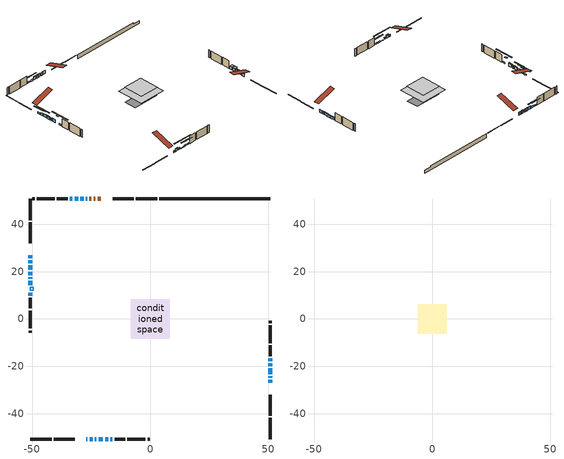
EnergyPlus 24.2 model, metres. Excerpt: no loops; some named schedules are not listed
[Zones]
conditioned space
 floor outside (Floor1 construction): -0.79,-0.79 -0.79,0.79 0.79,0.79 0.79,-0.79 z1.07
 floor adiabatic (AdiabaticFloorConstruction): -8.3,-8.3 -8.3,8.3 8.3,8.3 8.3,-8.3 z3.51
 floor foundation (Slab1 construction): -8.15,-3.58 -8.15,3.58 8.15,3.58 8.15,-3.58 z-1.38
 wall outside (RimJoist1 construction): 2.88,50.75 -6.11,50.75 / -50.75,-50.75 -41.76,-50.75 / -50.75,50.75 -50.75,41.76 / 50.75,-50.75 50.75,-41.76 z1.07:1.37
 wall outside (RimJoist2 construction): -7.04,50.75 -15.84,50.75 / -40.83,-50.75 -32.03,-50.75 / -50.75,40.83 -50.75,32.03 / 50.75,-40.83 50.75,-32.03 z1.07:1.37
 wall outside (AdiabaticWallConstruction 1): -20.85,50.75 -22.25,50.75 / -23.17,50.75 -23.98,50.75 / -24.91,50.75 -25.72,50.75 z1.07:3.1
 wall outside (AdiabaticWallConstruction): -27.02,-50.75 -26.6,-50.75 z1.07:2.29; -50.75,27.02 -50.75,25.8 / -23.38,-50.75 -22.77,-50.75 / -32.94,50.75 -34.01,50.75 / -19.08,-50.75 -17.86,-50.75 / -16.93,-50.75 -16.02,-50.75 z1.07:1.99; -50.75,24.87 -50.75,23.65 / 50.75,-27.02 50.75,-25.8 / 50.75,-19.96 50.75,-18.74 / 50.75,-17.81 50.75,-16.59 z1.07:2.59; -50.75,22.72 -50.75,20.89 / 50.75,-23.33 50.75,-20.89 / -50.75,16.1 -50.75,14.27 z1.07:2.9; 50.75,-24.87 50.75,-24.26 / -50.75,17.63 -50.75,17.02 z1.07:2.6; -26.65,50.75 -27.26,50.75 / -28.19,50.75 -29.56,50.75 / -25.68,-50.75 -24.3,-50.75 z1.07:2.75; -50.75,19.96 -50.75,18.56 z1.07:2.73; -21.84,-50.75 -20.01,-50.75 z1.07:1.38; -50.75,11.15 -50.75,9.93 / -30.49,50.75 -32.01,50.75 z1.07:2.14
 wall outside (Wall1 construction): -34.94,50.75 -39.46,50.75 / -15.09,-50.75 -10.57,-50.75 / -50.75,9 -50.75,4.48 / 50.75,-15.67 50.75,-11.15 z1.07:5.95
 wall outside (Wall2 construction): -40.39,50.75 -47.95,50.75 / -9.64,-50.75 -2.08,-50.75 / -50.75,3.55 -50.75,-4.01 / 50.75,-10.22 50.75,-2.65 z1.07:5.95
 wall outside (Wall3 construction): -48.88,50.75 -49.82,50.75 / -1.15,-50.75 -0.2,-50.75 / -50.75,-4.94 -50.75,-5.88 / 50.75,-1.72 50.75,-0.78 z1.07:5.95
 wall foundation (FoundationWall1 construction): 3.81,50.75,-1.38 3.81,50.75,1.07 46.06,50.75,1.07 46.06,50.75,0.32 50.75,50.75,0.32 50.75,50.75,-1.38
 window (WindowConstruction 19): -27.02,-50.75 -26.61,-50.75 z1.07:2.29
 window (WindowConstruction 6): -50.75,27.02 -50.75,25.8 z1.07:1.98
 window (WindowConstruction 7): -50.75,24.87 -50.75,23.65 z1.07:2.59
 window (WindowConstruction 8): -50.75,22.72 -50.75,20.89 z1.07:2.9
 window (WindowConstruction 9): 50.75,-27.02 50.75,-25.8 z1.07:2.59
 window (WindowConstruction 10): 50.75,-24.87 50.75,-24.26 z1.07:2.59
 window (WindowConstruction 11): 50.75,-23.33 50.75,-20.89 z1.07:2.9
 window (WindowConstruction 12): -26.65,50.75 -27.26,50.75 z1.07:2.75
 window (WindowConstruction 13): -28.19,50.75 -29.56,50.75 z1.07:2.75
 window (WindowConstruction 14): -25.68,-50.75 -24.31,-50.75 z1.07:2.75
 window (WindowConstruction 15): -23.38,-50.75 -22.77,-50.75 z1.07:1.98
 window (WindowConstruction 16): -50.75,19.96 -50.75,18.56 z1.07:2.73
 window (WindowConstruction 17): -50.75,17.63 -50.75,17.02 z1.07:2.59
 window (WindowConstruction 18): -50.75,16.09 -50.75,14.27 z1.07:2.9
 window (WindowConstruction 20): -21.84,-50.75 -20.01,-50.75 z1.07:1.37
 window (WindowConstruction 21): -50.75,11.15 -50.75,9.93 z1.07:2.14
 window (WindowConstruction): 50.75,-19.96 50.75,-18.74 z1.07:2.59
 window (WindowConstruction 1): 50.75,-17.81 50.75,-16.59 z1.07:2.59
 window (WindowConstruction 2): -30.49,50.75 -32.01,50.75 z1.07:2.14
 window (WindowConstruction 3): -32.94,50.75 -34.01,50.75 z1.07:1.98
 window (WindowConstruction 4): -19.08,-50.75 -17.86,-50.75 z1.07:1.98
 window (WindowConstruction 5): -16.93,-50.75 -16.02,-50.75 z1.07:1.98
 door (Door): -20.85,50.75 -22.25,50.75 z1.07:3.1
 door (Door 1): -23.17,50.75 -23.98,50.75 z1.07:3.1
 door (Door 2): -24.91,50.75 -25.72,50.75 z1.07:3.1
 ceiling adiabatic (AdiabaticFloorConstruction): 8.3,-8.3 8.3,8.3 -8.3,8.3 -8.3,-8.3 z3.51
 roof outside (AdiabaticRoofConstruction): -50.75,12.08,5.95 -49.56,12.08,6.34 -49.56,13.34,6.34 -50.75,13.34,5.95
 skylight (SkylightConstruction): -50.75,12.08,5.95 -49.56,12.08,6.34 -49.56,13.34,6.34 -50.75,13.34,5.95
attic - vented
 floor to conditioned space (Floor2 construction Reversed): -6.14,-6.14 -6.14,6.14 6.14,6.14 6.14,-6.14 z5.95
 roof outside (Roof1 construction): -19.92,50.75,5.95 -19.92,38.78,9.94 -16.77,38.78,9.94 -16.77,50.75,5.95; -27.94,-50.75,5.95 -27.94,-38.78,9.94 -31.1,-38.78,9.94 -31.1,-50.75,5.95; -50.75,27.94,5.95 -38.78,27.94,9.94 -38.78,31.1,9.94 -50.75,31.1,5.95; 50.75,-27.94,5.95 38.78,-27.94,9.94 38.78,-31.1,9.94 50.75,-31.1,5.95
shading: -50.75,23.15 -50.75,29.66 -51.16,29.66 -51.16,23.15 z4.63; -50.75,21 -50.75,27.52 -51.16,27.52 -51.16,21 z5.24; -50.75,18.24 -50.75,25.37 -51.16,25.37 -51.16,18.24 z5.55; 50.75,-25.6 50.75,-27.22 51.16,-27.22 51.16,-25.6 z2.8; 50.75,-24.06 50.75,-25.07 51.16,-25.07 51.16,-24.06 z2.8; 50.75,-20.69 50.75,-23.53 51.16,-23.53 51.16,-20.69 z3.1; -27.46,50.75 -26.45,50.75 -26.45,51.16 -27.46,51.16 z2.95; -29.76,50.75 -27.99,50.75 -27.99,51.16 -29.76,51.16 z2.95; -24.1,-50.75 -25.88,-50.75 -25.88,-51.16 -24.1,-51.16 z2.95; -22.57,-50.75 -23.58,-50.75 -23.58,-51.16 -22.57,-51.16 z2.19; -50.75,18.36 -50.75,20.16 -51.16,20.16 -51.16,18.36 z2.93; -50.75,16.82 -50.75,17.83 -51.16,17.83 -51.16,16.82 z2.8; -50.75,14.06 -50.75,16.3 -51.16,16.3 -51.16,14.06 z3.1; -14.73,-50.75 -27.12,-50.75 -27.12,-51.16 -14.73,-51.16 z6.65; -50.75,4.65 -50.75,16.43 -51.16,16.43 -51.16,4.65 z7.42; 50.75,-18.59 50.75,-20.11 52.58,-20.11 52.58,-18.59 z2.74; 50.75,-16.44 50.75,-17.96 52.58,-17.96 52.58,-16.44 z2.74; -34.66,50.75 -27.84,50.75 -27.84,51.16 -34.66,51.16 z4.79; -36.66,50.75 -30.29,50.75 -30.29,51.16 -36.66,51.16 z4.63; -15.21,-50.75 -21.73,-50.75 -21.73,-51.16 -15.21,-51.16 z4.63; -13.37,-50.75 -19.58,-50.75 -19.58,-51.16 -13.37,-51.16 z4.63
[Building]
Building 1: Terrain=Suburbs
[Site:Location]
Toronto City Centre_ON: Latitude {deg}=43.63; Longitude {deg}=-79.39; Time Zone {hr}=-5; Elevation {m}=77; Keep Site Location Information=Yes
[Site:GroundTemperature:Shallow]
5.01852, 3.26908, 3.12898, 3.95918, 7.29196, 10.6092, 13.4851, 15.3069, 15.4617, 13.9799, 11.1774, 7.9619
[Site:WaterMainsTemperature]
Calculation Method=Schedule; Temperature Schedule=mains temperature schedule
[Material] Roughness=Rough; Thermal Absorptance=0.9
Name | Thickness {m} | Conductivity {W/m-K} | Density {kg/m3} | Specific Heat {J/kg-K} | Solar Absorptance | Visible Absorptance
asphalt or fiberglass shingles | 0.00635 | 0.162714 | 1121.4 | 1465.45 | 0.4 | 0.4
asphalt or fiberglass shingles 1 | 0.00635 | 0.162714 | 1121.4 | 1465.45 | 0.7 | 0.7
ceiling loosefill ins | 0.169333 | 0.0480833 | 16.02 | 1046.75 | 0.7 | 0.7
ceiling stud and cavity | 0.1397 | 0.138459 | 65.682 | 1177.47 | 0.7 | 0.7
concrete 4.0 in. | 0.1016 | 1.803125 | 2242.8 | 837.4 | 0.7 | 0.7
concrete 8.0 in. | 0.2032 | 1.803125 | 2242.8 | 837.4 | 0.7 | 0.7
door material | 0.04445 | 0.053851 | 512.64 | 1214.23 | 0.7 | 0.7
exterior vertical ins | 0.0386604 | 0.029427 | 32.04 | 1214.23 | 0.7 | 0.7
floor covering | 0.0127 | 0.0433444 | 54.468 | 1339.84 | 0.6 | 0.6
floor rigid ins; rim joist rigid ins 1 | 0.103632 | 0.029427 | 32.04 | 1214.23 | 0.7 | 0.7
floor rigid ins 1; roof rigid ins; wall rigid ins 1 | 0.512978 | 0.029427 | 32.04 | 1214.23 | 0.7 | 0.7
floor stud and cavity | 0.1397 | 0.591202 | 92.3553 | 1139.71 | 0.7 | 0.7
floor stud and cavity 1 | 0.1397 | 1.75129 | 37.0049 | 1207.88 | 0.7 | 0.7
furniture material conditioned space 1 | 0.1524 | 0.115458 | 640.8 | 1214.23 | 0.6 | 0.6
gypsum board | 0.0127 | 0.160291 | 801 | 837.4 | 0.6 | 0.6
gypsum board 1 | 0.0127 | 0.160291 | 801 | 837.4 | 0.7 | 0.7
osb sheathing 0.5 in. | 0.0127 | 0.115458 | 512.64 | 1214.23 | 0.7 | 0.7
osb sheathing 0.75 in. | 0.01905 | 0.115458 | 512.64 | 1214.23 | 0.7 | 0.7
osb sheathing 2.0 in. | 0.0508 | 0.115458 | 512.64 | 1214.23 | 0.7 | 0.7
rim joist rigid ins; wall rigid ins | 0.051816 | 0.029427 | 32.04 | 1214.23 | 0.7 | 0.7
rim joist stud and cavity | 0.0508 | 0.035244 | 125.044 | 1163.47 | 0.6 | 0.6
rim joist stud and cavity 1 | 0.0508 | 0.345179 | 125.044 | 1163.47 | 0.6 | 0.6
roof stud and cavity | 0.18415 | 1.78685 | 37.0049 | 1207.88 | 0.6 | 0.6
slab rigid ins | 0.00357479 | 0.029427 | 32.04 | 1214.23 | 0.7 | 0.7
wall stud and cavity | 0.1397 | 0.160931 | 139.0536 | 1170.24 | 0.7 | 0.7
wall stud and cavity 1 | 0.1397 | 0.159636 | 139.0536 | 1170.24 | 0.7 | 0.7
wall stud and cavity 2 | 0.1397 | 0.370754 | 139.0536 | 1170.24 | 0.7 | 0.7
wall stud and cavity 3 | 0.0889 | 0.380278 | 52.3479 | 1209.89 | 0.7 | 0.7
wall stud and cavity 4 | 0.0889 | 0.391764 | 83.0341 | 1211.67 | 0.7 | 0.7
wood siding | 0.0254 | 0.102417 | 544.68 | 1172.36 | 0.4 | 0.4
wood siding 1; wood siding 2; wood siding 3 | 0.0254 | 0.102417 | 544.68 | 1172.36 | 0.7 | 0.7
[WindowMaterial:SimpleGlazingSystem]
Name | U-Factor {W/m2-K} | Solar Heat Gain Coefficient
SkylightMaterial | 2.53206 | 0.5124
WindowMaterial | 2.961077 | 0.63
WindowMaterial 1 | 2.91111 | 0.68
WindowMaterial 10 | 2.97868 | 0.61
WindowMaterial 11 | 2.90089 | 0.68
WindowMaterial 12 | 3.026374 | 0.54
WindowMaterial 13 | 3.063281 | 0.52
WindowMaterial 14 | 2.927009 | 0.66
WindowMaterial 2 | 2.91792 | 0.67
WindowMaterial 3 | 2.94177 | 0.64
WindowMaterial 4 | 2.93609 | 0.65
WindowMaterial 5 | 2.95029 | 0.64
WindowMaterial 6 | 2.8867 | 0.7
WindowMaterial 7 | 2.87818 | 0.7
WindowMaterial 8 | 2.95937 | 0.63
WindowMaterial 9 | 2.90203 | 0.68
[Construction]
AdiabaticFloorConstruction: floor stud and cavity 1, floor rigid ins 1, osb sheathing 0.75 in., floor covering
AdiabaticRoofConstruction: asphalt or fiberglass shingles 1, roof rigid ins, osb sheathing 0.75 in., roof stud and cavity
AdiabaticWallConstruction: wood siding 2, wall rigid ins 1, wall stud and cavity 3, gypsum board
AdiabaticWallConstruction 1: wood siding 3, wall rigid ins 1, wall stud and cavity 3, gypsum board
Door; Door 1; Door 2: door material
Floor1 construction: floor stud and cavity, floor rigid ins, osb sheathing 0.75 in., floor covering
Floor2 construction Reversed: gypsum board, ceiling stud and cavity, ceiling loosefill ins
FoundationWall1 construction: concrete 8.0 in., gypsum board 1
furniture construction conditioned space 1: furniture material conditioned space 1
PartitionWallConstruction: gypsum board, wall stud and cavity 4, gypsum board
RimJoist1 construction: wood siding 1, rim joist rigid ins, osb sheathing 2.0 in., rim joist stud and cavity
RimJoist2 construction: wood siding 1, rim joist rigid ins 1, osb sheathing 2.0 in., rim joist stud and cavity 1
Roof1 construction: asphalt or fiberglass shingles
SkylightConstruction: SkylightMaterial
Slab1 construction: slab rigid ins, concrete 4.0 in.
Wall1 construction: wood siding, wall rigid ins, osb sheathing 0.5 in., wall stud and cavity, gypsum board
Wall2 construction: wood siding, wall rigid ins, osb sheathing 0.5 in., wall stud and cavity 1, gypsum board
Wall3 construction: wood siding, wall rigid ins, osb sheathing 0.5 in., wall stud and cavity 2, gypsum board
WindowConstruction; WindowConstruction 10; WindowConstruction 17; WindowConstruction 7: WindowMaterial
WindowConstruction 1; WindowConstruction 9: WindowMaterial 1
WindowConstruction 11: WindowMaterial 7
WindowConstruction 12: WindowMaterial 8
WindowConstruction 13; WindowConstruction 14: WindowMaterial 9
WindowConstruction 15: WindowMaterial 10
WindowConstruction 16: WindowMaterial 11
WindowConstruction 18; WindowConstruction 8: WindowMaterial 6
WindowConstruction 19: WindowMaterial 12
WindowConstruction 2: WindowMaterial 2
WindowConstruction 20: WindowMaterial 13
WindowConstruction 21: WindowMaterial 14
WindowConstruction 3: WindowMaterial 3
WindowConstruction 4; WindowConstruction 6: WindowMaterial 4
WindowConstruction 5: WindowMaterial 5
[Zone] Multiplier=1; Part of Total Floor Area=Yes
Name | Volume {m3}
attic - vented | 99.3041
conditioned space | 1038.2
[Space]
Name | Zone | Volume {m3}
attic - vented 1 | attic - vented | 99.3041
conditioned space 1 | conditioned space | 1038.2
[ZoneInfiltration:EffectiveLeakageArea]
infil attic - vented 1: Zone or Space=attic - vented 1; Schedule=Always On Discrete; Effective Air Leakage Area {cm2}=6356.74; Stack Coefficient=0.000277478; Wind Coefficient=1.12547e-05
[ZoneMixing]
whole house fan mix: Zone or Space=attic - vented; Schedule=Always On Continuous; Design Flow Rate Calculation Method=Flow/Zone; Design Flow Rate {m3/s}=0; Source Zone or Space=conditioned space
[SurfaceProperty:ExposedFoundationPerimeter]
Slab1: Exposed Perimeter Calculation Method=TotalExposedPerimeter; Total Exposed Perimeter {m}=46.939
[InternalMass] Zone or ZoneList=conditioned space; Space or SpaceList=conditioned space 1
Name | Construction | Surface Area {m2}
furniture mass conditioned space 1 | furniture construction conditioned space 1 | 157.88
partition wall mass | PartitionWallConstruction | 394.7
[Lights]
interior lighting: Zone or ZoneList or Space or SpaceList=conditioned space 1; Schedule=interior lighting schedule; Design Level Calculation Method=LightingLevel; Lighting Level {W}=343.2; Return Air Fraction=0; Fraction Radiant=0.6; Fraction Visible=0.2; Fraction Replaceable=1
[People]
occupants: Zone or ZoneList or Space or SpaceList=conditioned space 1; Number of People Schedule=occupants schedule; Number of People Calculation Method=People; Number of People=3; Fraction Radiant=0.314171; Sensible Heat Fraction=0.56303; Activity Level Schedule=occupants activity schedule; Carbon Dioxide Generation Rate {m3/s-W}=0; Enable ASHRAE 55 Comfort Warnings=No; Mean Radiant Temperature Calculation Type=EnclosureAveraged
[ElectricEquipment] Zone or ZoneList or Space or SpaceList=conditioned space 1; Design Level Calculation Method=EquipmentLevel
Name | Schedule | Design Level {W} | Fraction Latent | Fraction Radiant | Fraction Lost
clothes dryer | clothes dryer schedule | 140.772 | 0.015 | 0.081 | 0.85
clothes washer | clothes washer schedule | 32.1985 | 0.03 | 0.162 | 0.7
cooking range | cooking range schedule | 215.147 | 0.08 | 0.432 | 0.2
dishwasher | dishwasher schedule | 66.8632 | 0.3 | 0.18 | 0.4
fridge | fridge schedule | 72.9452 | 0 | 0.6 | 0
mech vent bath fan 0 | mech vent bath fan 0 schedule | 50.2 | 0 | 0 | 1
mech vent bath fan 1 | mech vent bath fan 1 schedule | 50.2 | 0 | 0 | 1
mech vent house fan | mech vent house fan schedule | 0 | 0 | 0 | 1
mech vent house fan cfis | mech vent house fan cfis schedule | 0 | 0 | 0 | 0
mech vent range fan 0 | mech vent range fan 0 schedule | 57 | 0 | 0 | 1
misc plug loads | misc plug loads schedule | 494.7 | 0.045 | 0.513 | 0.1
whole house fan | Always On Discrete | 0 | 0 | 0 | 1
[OtherEquipment] Zone or ZoneList or Space or SpaceList=conditioned space 1; Design Level Calculation Method=EquipmentLevel
Name | Fuel Type | Schedule | Design Level {W} | Fraction Latent | Fraction Radiant | Fraction Lost
clothes dryer 1 | Electricity | clothes dryer schedule | 0 | 0.015 | 0.081 | 0.85
cooking range 1 | Electricity | cooking range schedule | 0 | 0.08 | 0.432 | 0.2
general water use latent | None | general water use schedule | 62.594 | 1 | 0 | 0
general water use sensible | None | general water use schedule | -61.6891 | 0 | 0.6 | 0
mech vent house fan latent load | None | Always On Discrete | 0 | 1 | 0 | 0
mech vent house fan sensible load | None | Always On Discrete | 0 | 0 | 0 | 0
water heater energy adjustment1 | NaturalGas | Always On Discrete | 0.01 | 0 | 0 | 1
[ZoneInfiltration:DesignFlowRate] Zone or ZoneList or Space or SpaceList=conditioned space 1; Schedule=Always On Discrete; Design Flow Rate Calculation Method=Flow/Zone; Design Flow Rate {m3/s}=0
infil flow; natural vent flow; whole house fan flow
[Foundation:Kiva]
Foundation Kiva 1: Initial Indoor Air Temperature {C}=18; Wall Height Above Grade {m}=1.07; Wall Depth Below Slab {m}=0.2032; Custom Block Material Name 1=exterior vertical ins; Custom Block Depth 1 {m}=2.45001; Custom Block X Position 1 {m}=0.2159; Custom Block Z Position 1 {m}=0
[Foundation:Kiva:Settings]
Soil Conductivity {W/m-K}=0.849921; Soil Density {kg/m3}=1842.3; Soil Specific Heat {J/kg-K}=418.7; Ground Solar Absorptivity=0.9; Ground Thermal Absorptivity=0.9; Ground Surface Roughness {m}=0.03; Far-Field Width {m}=40; Deep-Ground Boundary Condition=ZeroFlux; Deep-Ground Depth {m}=40; Minimum Cell Dimension {m}=0.2; Maximum Cell Growth Coefficient=3; Simulation Timestep=Timestep
[Exterior:Lights]
exterior lighting: Schedule=exterior lighting schedule; Design Level {W}=75.6
[Schedule:Constant]
Name | Hourly Value
Always On Continuous; mech vent house fan schedule; mech vent house fan cfis schedule; Always On Discrete | 1
occupants activity schedule | 117.228
fridge schedule | 0
[Schedule:Week:Daily]
interior lighting schedule Week Rule - Jan1-Jan27: interior lighting schedule day, interior lighting schedule day, interior lighting schedule day, interior lighting schedule day, interior lighting schedule day, interior lighting schedule day, interior lighting schedule day, interior lighting schedule default day, interior lighting schedule default day, interior lighting schedule default day, interior lighting schedule default day, interior lighting schedule default day
interior lighting schedule Week Rule - Jan28-Feb3: interior lighting schedule day, interior lighting schedule day, interior lighting schedule day, interior lighting schedule day, interior lighting schedule day 1, interior lighting schedule day 1, interior lighting schedule day 1, interior lighting schedule default day, interior lighting schedule default day, interior lighting schedule default day, interior lighting schedule default day, interior lighting schedule default day
interior lighting schedule Week Rule - Feb4-Feb24: interior lighting schedule day 1, interior lighting schedule day 1, interior lighting schedule day 1, interior lighting schedule day 1, interior lighting schedule day 1, interior lighting schedule day 1, interior lighting schedule day 1, interior lighting schedule default day, interior lighting schedule default day, interior lighting schedule default day, interior lighting schedule default day, interior lighting schedule default day
interior lighting schedule Week Rule - Feb25-Mar3: interior lighting schedule day 1, interior lighting schedule day 1, interior lighting schedule day 1, interior lighting schedule day 1, interior lighting schedule day 2, interior lighting schedule day 2, interior lighting schedule day 2, interior lighting schedule default day, interior lighting schedule default day, interior lighting schedule default day, interior lighting schedule default day, interior lighting schedule default day
interior lighting schedule Week Rule - Mar4-Mar31: interior lighting schedule day 2, interior lighting schedule day 2, interior lighting schedule day 2, interior lighting schedule day 2, interior lighting schedule day 2, interior lighting schedule day 2, interior lighting schedule day 2, interior lighting schedule default day, interior lighting schedule default day, interior lighting schedule default day, interior lighting schedule default day, interior lighting schedule default day
interior lighting schedule Week Rule - Apr1-Apr28: interior lighting schedule day 3, interior lighting schedule day 3, interior lighting schedule day 3, interior lighting schedule day 3, interior lighting schedule day 3, interior lighting schedule day 3, interior lighting schedule day 3, interior lighting schedule default day, interior lighting schedule default day, interior lighting schedule default day, interior lighting schedule default day, interior lighting schedule default day
interior lighting schedule Week Rule - Apr29-May5: interior lighting schedule day 3, interior lighting schedule day 3, interior lighting schedule day 4, interior lighting schedule day 4, interior lighting schedule day 4, interior lighting schedule day 4, interior lighting schedule day 4, interior lighting schedule default day, interior lighting schedule default day, interior lighting schedule default day, interior lighting schedule default day, interior lighting schedule default day
interior lighting schedule Week Rule - May6-May26: interior lighting schedule day 4, interior lighting schedule day 4, interior lighting schedule day 4, interior lighting schedule day 4, interior lighting schedule day 4, interior lighting schedule day 4, interior lighting schedule day 4, interior lighting schedule default day, interior lighting schedule default day, interior lighting schedule default day, interior lighting schedule default day, interior lighting schedule default day
interior lighting schedule Week Rule - May27-Jun2: interior lighting schedule day 4, interior lighting schedule day 4, interior lighting schedule day 4, interior lighting schedule day 4, interior lighting schedule day 4, interior lighting schedule day 5, interior lighting schedule day 5, interior lighting schedule default day, interior lighting schedule default day, interior lighting schedule default day, interior lighting schedule default day, interior lighting schedule default day
interior lighting schedule Week Rule - Jun3-Jun30: interior lighting schedule day 5, interior lighting schedule day 5, interior lighting schedule day 5, interior lighting schedule day 5, interior lighting schedule day 5, interior lighting schedule day 5, interior lighting schedule day 5, interior lighting schedule default day, interior lighting schedule default day, interior lighting schedule default day, interior lighting schedule default day, interior lighting schedule default day
interior lighting schedule Week Rule - Jul1-Jul28: interior lighting schedule day 6, interior lighting schedule day 6, interior lighting schedule day 6, interior lighting schedule day 6, interior lighting schedule day 6, interior lighting schedule day 6, interior lighting schedule day 6, interior lighting schedule default day, interior lighting schedule default day, interior lighting schedule default day, interior lighting schedule default day, interior lighting schedule default day
interior lighting schedule Week Rule - Jul29-Aug4: interior lighting schedule day 6, interior lighting schedule day 6, interior lighting schedule day 6, interior lighting schedule day 7, interior lighting schedule day 7, interior lighting schedule day 7, interior lighting schedule day 7, interior lighting schedule default day, interior lighting schedule default day, interior lighting schedule default day, interior lighting schedule default day, interior lighting schedule default day
interior lighting schedule Week Rule - Aug5-Aug25: interior lighting schedule day 7, interior lighting schedule day 7, interior lighting schedule day 7, interior lighting schedule day 7, interior lighting schedule day 7, interior lighting schedule day 7, interior lighting schedule day 7, interior lighting schedule default day, interior lighting schedule default day, interior lighting schedule default day, interior lighting schedule default day, interior lighting schedule default day
interior lighting schedule Week Rule - Aug26-Sep1: interior lighting schedule day 7, interior lighting schedule day 7, interior lighting schedule day 7, interior lighting schedule day 7, interior lighting schedule day 7, interior lighting schedule day 7, interior lighting schedule day 8, interior lighting schedule default day, interior lighting schedule default day, interior lighting schedule default day, interior lighting schedule default day, interior lighting schedule default day
interior lighting schedule Week Rule - Sep2-Sep29: interior lighting schedule day 8, interior lighting schedule day 8, interior lighting schedule day 8, interior lighting schedule day 8, interior lighting schedule day 8, interior lighting schedule day 8, interior lighting schedule day 8, interior lighting schedule default day, interior lighting schedule default day, interior lighting schedule default day, interior lighting schedule default day, interior lighting schedule default day
interior lighting schedule Week Rule - Sep30-Oct6: interior lighting schedule day 8, interior lighting schedule day 9, interior lighting schedule day 9, interior lighting schedule day 9, interior lighting schedule day 9, interior lighting schedule day 9, interior lighting schedule day 9, interior lighting schedule default day, interior lighting schedule default day, interior lighting schedule default day, interior lighting schedule default day, interior lighting schedule default day
interior lighting schedule Week Rule - Oct7-Oct27: interior lighting schedule day 9, interior lighting schedule day 9, interior lighting schedule day 9, interior lighting schedule day 9, interior lighting schedule day 9, interior lighting schedule day 9, interior lighting schedule day 9, interior lighting schedule default day, interior lighting schedule default day, interior lighting schedule default day, interior lighting schedule default day, interior lighting schedule default day
interior lighting schedule Week Rule - Oct28-Nov3: interior lighting schedule day 9, interior lighting schedule day 9, interior lighting schedule day 9, interior lighting schedule day 9, interior lighting schedule day 10, interior lighting schedule day 10, interior lighting schedule day 10, interior lighting schedule default day, interior lighting schedule default day, interior lighting schedule default day, interior lighting schedule default day, interior lighting schedule default day
interior lighting schedule Week Rule - Nov4-Nov24: interior lighting schedule day 10, interior lighting schedule day 10, interior lighting schedule day 10, interior lighting schedule day 10, interior lighting schedule day 10, interior lighting schedule day 10, interior lighting schedule day 10, interior lighting schedule default day, interior lighting schedule default day, interior lighting schedule default day, interior lighting schedule default day, interior lighting schedule default day
interior lighting schedule Week Rule - Nov25-Dec1: interior lighting schedule day 10, interior lighting schedule day 10, interior lighting schedule day 10, interior lighting schedule day 10, interior lighting schedule day 10, interior lighting schedule day 10, interior lighting schedule day 11, interior lighting schedule default day, interior lighting schedule default day, interior lighting schedule default day, interior lighting schedule default day, interior lighting schedule default day
interior lighting schedule Week Rule - Dec2-Dec31: interior lighting schedule day 11, interior lighting schedule day 11, interior lighting schedule day 11, interior lighting schedule day 11, interior lighting schedule day 11, interior lighting schedule day 11, interior lighting schedule day 11, interior lighting schedule default day, interior lighting schedule default day, interior lighting schedule default day, interior lighting schedule default day, interior lighting schedule default day
occupants schedule Week Rule - Jan1-Dec31: occupants schedule day, occupants schedule day, occupants schedule day, occupants schedule day, occupants schedule day, occupants schedule day, occupants schedule day, occupants schedule default day, occupants schedule default day, occupants schedule default day, occupants schedule default day, occupants schedule default day
clothes dryer schedule Week Rule - Jan1-Dec31: clothes dryer schedule day, clothes dryer schedule day, clothes dryer schedule day, clothes dryer schedule day, clothes dryer schedule day, clothes dryer schedule day, clothes dryer schedule day, clothes dryer schedule default day, clothes dryer schedule default day, clothes dryer schedule default day, clothes dryer schedule default day, clothes dryer schedule default day
clothes washer schedule Week Rule - Jan1-Dec31: clothes washer schedule day, clothes washer schedule day, clothes washer schedule day, clothes washer schedule day, clothes washer schedule day, clothes washer schedule day, clothes washer schedule day, clothes washer schedule default day, clothes washer schedule default day, clothes washer schedule default day, clothes washer schedule default day, clothes washer schedule default day
cooking range schedule Week Rule - Jan1-Dec31: cooking range schedule day, cooking range schedule day, cooking range schedule day, cooking range schedule day, cooking range schedule day, cooking range schedule day, cooking range schedule day, cooking range schedule default day, cooking range schedule default day, cooking range schedule default day, cooking range schedule default day, cooking range schedule default day
dishwasher schedule Week Rule - Jan1-Dec31: dishwasher schedule day, dishwasher schedule day, dishwasher schedule day, dishwasher schedule day, dishwasher schedule day, dishwasher schedule day, dishwasher schedule day, dishwasher schedule default day, dishwasher schedule default day, dishwasher schedule default day, dishwasher schedule default day, dishwasher schedule default day
mech vent bath fan 0 schedule Week Rule - Jan1-Dec31: mech vent bath fan 0 schedule day, mech vent bath fan 0 schedule day, mech vent bath fan 0 schedule day, mech vent bath fan 0 schedule day, mech vent bath fan 0 schedule day, mech vent bath fan 0 schedule day, mech vent bath fan 0 schedule day, mech vent bath fan 0 schedule default day, mech vent bath fan 0 schedule default day, mech vent bath fan 0 schedule default day, mech vent bath fan 0 schedule default day, mech vent bath fan 0 schedule default day
mech vent bath fan 1 schedule Week Rule - Jan1-Dec31: mech vent bath fan 1 schedule day, mech vent bath fan 1 schedule day, mech vent bath fan 1 schedule day, mech vent bath fan 1 schedule day, mech vent bath fan 1 schedule day, mech vent bath fan 1 schedule day, mech vent bath fan 1 schedule day, mech vent bath fan 1 schedule default day, mech vent bath fan 1 schedule default day, mech vent bath fan 1 schedule default day, mech vent bath fan 1 schedule default day, mech vent bath fan 1 schedule default day
mech vent range fan 0 schedule Week Rule - Jan1-Dec31: mech vent range fan 0 schedule day, mech vent range fan 0 schedule day, mech vent range fan 0 schedule day, mech vent range fan 0 schedule day, mech vent range fan 0 schedule day, mech vent range fan 0 schedule day, mech vent range fan 0 schedule day, mech vent range fan 0 schedule default day, mech vent range fan 0 schedule default day, mech vent range fan 0 schedule default day, mech vent range fan 0 schedule default day, mech vent range fan 0 schedule default day
misc plug loads schedule Week Rule - Jan1-Dec31: misc plug loads schedule day, misc plug loads schedule day, misc plug loads schedule day, misc plug loads schedule day, misc plug loads schedule day, misc plug loads schedule day, misc plug loads schedule day, misc plug loads schedule default day, misc plug loads schedule default day, misc plug loads schedule default day, misc plug loads schedule default day, misc plug loads schedule default day
general water use schedule Week Rule - Jan1-Dec31: general water use schedule day, general water use schedule day, general water use schedule day, general water use schedule day, general water use schedule day, general water use schedule day, general water use schedule day, general water use schedule default day, general water use schedule default day, general water use schedule default day, general water use schedule default day, general water use schedule default day
exterior lighting schedule Week Rule - Jan1-Jan27: exterior lighting schedule day, exterior lighting schedule day, exterior lighting schedule day, exterior lighting schedule day, exterior lighting schedule day, exterior lighting schedule day, exterior lighting schedule day, exterior lighting schedule default day, exterior lighting schedule default day, exterior lighting schedule default day, exterior lighting schedule default day, exterior lighting schedule default day
exterior lighting schedule Week Rule - Jan28-Feb3: exterior lighting schedule day, exterior lighting schedule day, exterior lighting schedule day, exterior lighting schedule day, exterior lighting schedule day 1, exterior lighting schedule day 1, exterior lighting schedule day 1, exterior lighting schedule default day, exterior lighting schedule default day, exterior lighting schedule default day, exterior lighting schedule default day, exterior lighting schedule default day
exterior lighting schedule Week Rule - Feb4-Feb24: exterior lighting schedule day 1, exterior lighting schedule day 1, exterior lighting schedule day 1, exterior lighting schedule day 1, exterior lighting schedule day 1, exterior lighting schedule day 1, exterior lighting schedule day 1, exterior lighting schedule default day, exterior lighting schedule default day, exterior lighting schedule default day, exterior lighting schedule default day, exterior lighting schedule default day
exterior lighting schedule Week Rule - Feb25-Mar3: exterior lighting schedule day 1, exterior lighting schedule day 1, exterior lighting schedule day 1, exterior lighting schedule day 1, exterior lighting schedule day 2, exterior lighting schedule day 2, exterior lighting schedule day 2, exterior lighting schedule default day, exterior lighting schedule default day, exterior lighting schedule default day, exterior lighting schedule default day, exterior lighting schedule default day
exterior lighting schedule Week Rule - Mar4-Mar31: exterior lighting schedule day 2, exterior lighting schedule day 2, exterior lighting schedule day 2, exterior lighting schedule day 2, exterior lighting schedule day 2, exterior lighting schedule day 2, exterior lighting schedule day 2, exterior lighting schedule default day, exterior lighting schedule default day, exterior lighting schedule default day, exterior lighting schedule default day, exterior lighting schedule default day
[Schedule:Year]
interior lighting schedule: interior lighting schedule Week Rule - Jan1-Jan27, 1, 1, 1, 27, interior lighting schedule Week Rule - Jan28-Feb3, 1, 28, 2, 3, interior lighting schedule Week Rule - Feb4-Feb24, 2, 4, 2, 24, interior lighting schedule Week Rule - Feb25-Mar3, 2, 25, 3, 3, interior lighting schedule Week Rule - Mar4-Mar31, 3, 4, 3, 31, interior lighting schedule Week Rule - Apr1-Apr28, 4, 1, 4, 28, interior lighting schedule Week Rule - Apr29-May5, 4, 29, 5, 5, interior lighting schedule Week Rule - May6-May26, 5, 6, 5, 26, interior lighting schedule Week Rule - May27-Jun2, 5, 27, 6, 2, interior lighting schedule Week Rule - Jun3-Jun30, 6, 3, 6, 30, interior lighting schedule Week Rule - Jul1-Jul28, 7, 1, 7, 28, interior lighting schedule Week Rule - Jul29-Aug4, 7, 29, 8, 4, interior lighting schedule Week Rule - Aug5-Aug25, 8, 5, 8, 25, interior lighting schedule Week Rule - Aug26-Sep1, 8, 26, 9, 1, interior lighting schedule Week Rule - Sep2-Sep29, 9, 2, 9, 29, interior lighting schedule Week Rule - Sep30-Oct6, 9, 30, 10, 6, interior lighting schedule Week Rule - Oct7-Oct27, 10, 7, 10, 27, interior lighting schedule Week Rule - Oct28-Nov3, 10, 28, 11, 3, interior lighting schedule Week Rule - Nov4-Nov24, 11, 4, 11, 24, interior lighting schedule Week Rule - Nov25-Dec1, 11, 25, 12, 1, interior lighting schedule Week Rule - Dec2-Dec31, 12, 2, 12, 31
occupants schedule: occupants schedule Week Rule - Jan1-Dec31, 1, 1, 12, 31
clothes dryer schedule: clothes dryer schedule Week Rule - Jan1-Dec31, 1, 1, 12, 31
clothes washer schedule: clothes washer schedule Week Rule - Jan1-Dec31, 1, 1, 12, 31
cooking range schedule: cooking range schedule Week Rule - Jan1-Dec31, 1, 1, 12, 31
dishwasher schedule: dishwasher schedule Week Rule - Jan1-Dec31, 1, 1, 12, 31
mech vent bath fan 0 schedule: mech vent bath fan 0 schedule Week Rule - Jan1-Dec31, 1, 1, 12, 31
mech vent bath fan 1 schedule: mech vent bath fan 1 schedule Week Rule - Jan1-Dec31, 1, 1, 12, 31
mech vent range fan 0 schedule: mech vent range fan 0 schedule Week Rule - Jan1-Dec31, 1, 1, 12, 31
misc plug loads schedule: misc plug loads schedule Week Rule - Jan1-Dec31, 1, 1, 12, 31
general water use schedule: general water use schedule Week Rule - Jan1-Dec31, 1, 1, 12, 31
exterior lighting schedule: exterior lighting schedule Week Rule - Jan1-Jan27, 1, 1, 1, 27, exterior lighting schedule Week Rule - Jan28-Feb3, 1, 28, 2, 3, exterior lighting schedule Week Rule - Feb4-Feb24, 2, 4, 2, 24, exterior lighting schedule Week Rule - Feb25-Mar3, 2, 25, 3, 3, exterior lighting schedule Week Rule - Mar4-Mar31, 3, 4, 3, 31, exterior lighting schedule Week Rule - Apr1-Apr28, 4, 1, 4, 28, exterior lighting schedule Week Rule - Apr29-May5, 4, 29, 5, 5, exterior lighting schedule Week Rule - May6-May26, 5, 6, 5, 26, exterior lighting schedule Week Rule - May27-Jun2, 5, 27, 6, 2, exterior lighting schedule Week Rule - Jun3-Jun30, 6, 3, 6, 30, exterior lighting schedule Week Rule - Jul1-Jul28, 7, 1, 7, 28, exterior lighting schedule Week Rule - Jul29-Aug4, 7, 29, 8, 4, exterior lighting schedule Week Rule - Aug5-Aug25, 8, 5, 8, 25, exterior lighting schedule Week Rule - Aug26-Sep1, 8, 26, 9, 1, exterior lighting schedule Week Rule - Sep2-Sep29, 9, 2, 9, 29, exterior lighting schedule Week Rule - Sep30-Oct6, 9, 30, 10, 6, exterior lighting schedule Week Rule - Oct7-Oct27, 10, 7, 10, 27, exterior lighting schedule Week Rule - Oct28-Nov3, 10, 28, 11, 3, exterior lighting schedule Week Rule - Nov4-Nov24, 11, 4, 11, 24, exterior lighting schedule Week Rule - Nov25-Dec1, 11, 25, 12, 1, exterior lighting schedule Week Rule - Dec2-Dec31, 12, 2, 12, 31
[Schedule:Compact]
mains temperature schedule: Through: 01/01, For: AllDays, Until: 24:00, 8.80333, Through: 01/02, For: AllDays, Until: 24:00, 8.74333, Through: 01/03, For: AllDays, Until: 24:00, 8.68389, Through: 01/04, For: AllDays, Until: 24:00, 8.62611, Through: 01/05, For: AllDays, Until: 24:00, 8.56944, Through: 01/06, For: AllDays, Until: 24:00, 8.51389, Through: 01/07, For: AllDays, Until: 24:00, 8.45944, Through: 01/08, For: AllDays, Until: 24:00, 8.40611, Through: 01/09, For: AllDays, Until: 24:00, 8.35389, Through: 01/10, For: AllDays, Until: 24:00, 8.30278, Through: 01/11, For: AllDays, Until: 24:00, 8.25333, Through: 01/12, For: AllDays, Until: 24:00, 8.205, Through: 01/13, For: AllDays, Until: 24:00, 8.15778, Through: 01/14, For: AllDays, Until: 24:00, 8.11222, Through: 01/15, For: AllDays, Until: 24:00, 8.06778, Through: 01/16, For: AllDays, Until: 24:00, 8.02444, Through: 01/17, For: AllDays, Until: 24:00, 7.98222, Through: 01/18, For: AllDays, Until: 24:00, 7.94167, Through: 01/19, For: AllDays, Until: 24:00, 7.90222, Through: 01/20, For: AllDays, Until: 24:00, 7.86444, Through: 01/21, For: AllDays, Until: 24:00, 7.82778, Through: 01/22, For: AllDays, Until: 24:00, 7.79278, Through: 01/23, For: AllDays, Until: 24:00, 7.75889, Through: 01/24, For: AllDays, Until: 24:00, 7.72667, Through: 01/25, For: AllDays, Until: 24:00, 7.69556, Through: 01/26, For: AllDays, Until: 24:00, 7.66611, Through: 01/27, For: AllDays, Until: 24:00, 7.63778, Through: 01/28, For: AllDays, Until: 24:00, 7.61111, Through: 01/29, For: AllDays, Until: 24:00, 7.58556, Through: 01/30, For: AllDays, Until: 24:00, 7.56167, Through: 01/31, For: AllDays, Until: 24:00, 7.53944, Through: 02/01, For: AllDays, Until: 24:00, 7.51833, Through: 02/02, For: AllDays, Until: 24:00, 7.49889, Through: 02/03, For: AllDays, Until: 24:00, 7.48111, Through: 02/04, For: AllDays, Until: 24:00, 7.46444, Through: 02/05, For: AllDays, Until: 24:00, 7.44944, Through: 02/06, For: AllDays, Until: 24:00, 7.43556, Through: 02/07, For: AllDays, Until: 24:00, 7.42333, Through: 02/08, For: AllDays, Until: 24:00, 7.41278, Through: 02/09, For: AllDays, Until: 24:00, 7.40389, Through: 02/10, For: AllDays, Until: 24:00, 7.39611, Through: 02/11, For: AllDays, Until: 24:00, 7.39, Through: 02/12, For: AllDays, Until: 24:00, 7.38556, Through: 02/13, For: AllDays, Until: 24:00, 7.38222, Through: 02/14, For: AllDays, Until: 24:00, 7.38056, Through: 02/15, For: AllDays, Until: 24:00, 7.38056, Through: 02/16, For: AllDays, Until: 24:00, 7.38222, Through: 02/17, For: AllDays, Until: 24:00, 7.385, Through: 02/18, For: AllDays, Until: 24:00, 7.38944, Through: 02/19, For: AllDays, Until: 24:00, 7.395, Through: 02/20, For: AllDays, Until: 24:00, 7.40278, Through: 02/21, For: AllDays, Until: 24:00, 7.41167, Through: 02/22, For: AllDays, Until: 24:00, 7.42222, Through: 02/23, For: AllDays, Until: 24:00, 7.43389, Through: 02/24, For: AllDays, Until: 24:00, 7.44722, Through: 02/25, For: AllDays, Until: 24:00, 7.46222, Through: 02/26, For: AllDays, Until: 24:00, 7.47833, Through: 02/27, For: AllDays, Until: 24:00, 7.49611, Through: 02/28, For: AllDays, Until: 24:00, 7.51556, Through: 03/01, For: AllDays, Until: 24:00, 7.53667, Through: 03/02, For: AllDays, Until: 24:00, 7.55889, Through: 03/03, For: AllDays, Until: 24:00, 7.58222, Through: 03/04, For: AllDays, Until: 24:00, 7.60722, Through: 03/05, For: AllDays, Until: 24:00, 7.63389, Through: 03/06, For: AllDays, Until: 24:00, 7.66222, Through: 03/07, For: AllDays, Until: 24:00, 7.69111, Through: 03/08, For: AllDays, Until: 24:00, 7.72222, Through: 03/09, For: AllDays, Until: 24:00, 7.75444, Through: 03/10, For: AllDays, Until: 24:00, 7.78778, Through: 03/11, For: AllDays, Until: 24:00, 7.82278, Through: 03/12, For: AllDays, Until: 24:00, 7.85944, Through: 03/13, For: AllDays, Until: 24:00, 7.89722, Through: 03/14, For: AllDays, Until: 24:00, 7.93611, Through: 03/15, For: AllDays, Until: 24:00, 7.97667, Through: 03/16, For: AllDays, Until: 24:00, 8.01833, Through: 03/17, For: AllDays, Until: 24:00, 8.06167, Through: 03/18, For: AllDays, Until: 24:00, 8.10611, Through: 03/19, For: AllDays, Until: 24:00, 8.15167, Through: 03/20, For: AllDays, Until: 24:00, 8.19833, Through: 03/21, For: AllDays, Until: 24:00, 8.24667, Through: 03/22, For: AllDays, Until: 24:00, 8.29611, Through: 03/23, For: AllDays, Until: 24:00, 8.34667, Through: 03/24, For: AllDays, Until: 24:00, 8.39889, Through: 03/25, For: AllDays, Until: 24:00, 8.45167, Through: 03/26, For: AllDays, Until: 24:00, 8.50611, Through: 03/27, For: AllDays, Until: 24:00, 8.56167, Through: 03/28, For: AllDays, Until: 24:00, 8.61833, Through: 03/29, For: AllDays, Until: 24:00, 8.67611, Through: 03/30, For: AllDays, Until: 24:00, 8.735, Through: 03/31, For: AllDays, Until: 24:00, 8.795, Through: 04/01, For: AllDays, Until: 24:00, 8.85611, Through: 04/02, For: AllDays, Until: 24:00, 8.91833, Through: 04/03, For: AllDays, Until: 24:00, 8.98167, Through: 04/04, For: AllDays, Until: 24:00, 9.04556, Through: 04/05, For: AllDays, Until: 24:00, 9.11111, Through: 04/06, For: AllDays, Until: 24:00, 9.17722, Through: 04/07, For: AllDays, Until: 24:00, 9.24444, Through: 04/08, For: AllDays, Until: 24:00, 9.31222, Through: 04/09, For: AllDays, Until: 24:00, 9.38167, Through: 04/10, For: AllDays, Until: 24:00, 9.45167, Through: 04/11, For: AllDays, Until: 24:00, 9.52222, Through: 04/12, For: AllDays, Until: 24:00, 9.59444, Through: 04/13, For: AllDays, Until: 24:00, 9.66667, Through: 04/14, For: AllDays, Until: 24:00, 9.74, Through: 04/15, For: AllDays, Until: 24:00, 9.81444, Through: 04/16, For: AllDays, Until: 24:00, 9.88944, Through: 04/17, For: AllDays, Until: 24:00, 9.96556, Through: 04/18, For: AllDays, Until: 24:00, 10.0417, Through: 04/19, For: AllDays, Until: 24:00, 10.1189, Through: 04/20, For: AllDays, Until: 24:00, 10.1972, Through: 04/21, For: AllDays, Until: 24:00, 10.2756, Through: 04/22, For: AllDays, Until: 24:00, 10.355, Through: 04/23, For: AllDays, Until: 24:00, 10.435, Through: 04/24, For: AllDays, Until: 24:00, 10.515, Through: 04/25, For: AllDays, Until: 24:00, 10.5961, Through: 04/26, For: AllDays, Until: 24:00, 10.6778, Through: 04/27, For: AllDays, Until: 24:00, 10.76, Through: 04/28, For: AllDays, Until: 24:00, 10.8428, Through: 04/29, For: AllDays, Until: 24:00, 10.9261, Through: 04/30, For: AllDays, Until: 24:00, 11.0094, Through: 05/01, For: AllDays, Until: 24:00, 11.0933, Through: 05/02, For: AllDays, Until: 24:00, 11.1778, Through: 05/03, For: AllDays, Until: 24:00, 11.2628, Through: 05/04, For: AllDays, Until: 24:00, 11.3478, Through: 05/05, For: AllDays, Until: 24:00, 11.4333, Through: 05/06, For: AllDays, Until: 24:00, 11.5189, Through: 05/07, For: AllDays, Until: 24:00, 11.605, Through: 05/08, For: AllDays, Until: 24:00, 11.6917, Through: 05/09, For: AllDays, Until: 24:00, 11.7778, Through: 05/10, For: AllDays, Until: 24:00, 11.865, Through: 05/11, For: AllDays, Until: 24:00, 11.9517, Through: 05/12, For: AllDays, Until: 24:00, 12.0389, Through: 05/13, For: AllDays, Until: 24:00, 12.1261, Through: 05/14, For: AllDays, Until: 24:00, 12.2133, Through: 05/15, For: AllDays, Until: 24:00, 12.3006, Through: 05/16, For: AllDays, Until: 24:00, 12.3883, Through: 05/17, For: AllDays, Until: 24:00, 12.4756, Through: 05/18, For: AllDays, Until: 24:00, 12.5628, Through: 05/19, For: AllDays, Until: 24:00, 12.6506, Through: 05/20, For: AllDays, Until: 24:00, 12.7378, Through: 05/21, For: AllDays, Until: 24:00, 12.825, Through: 05/22, For: AllDays, Until: 24:00, 12.9122, Through: 05/23, For: AllDays, Until: 24:00, 12.9994, Through: 05/24, For: AllDays, Until: 24:00, 13.0861, Through: 05/25, For: AllDays, Until: 24:00, 13.1728, Through: 05/26, For: AllDays, Until: 24:00, 13.2594, Through: 05/27, For: AllDays, Until: 24:00, 13.3456, Through: 05/28, For: AllDays, Until: 24:00, 13.4317, Through: 05/29, For: AllDays, Until: 24:00, 13.5172, Through: 05/30, For: AllDays, Until: 24:00, 13.6028, Through: 05/31, For: AllDays, Until: 24:00, 13.6878, Through: 06/01, For: AllDays, Until: 24:00, 13.7722, Through: 06/02, For: AllDays, Until: 24:00, 13.8567, Through: 06/03, For: AllDays, Until: 24:00, 13.9406, Through: 06/04, For: AllDays, Until: 24:00, 14.0239, Through: 06/05, For: AllDays, Until: 24:00, 14.1067, Through: 06/06, For: AllDays, Until: 24:00, 14.1894, Through: 06/07, For: AllDays, Until: 24:00, 14.2711, Through: 06/08, For: AllDays, Until: 24:00, 14.3528, Through: 06/09, For: AllDays, Until: 24:00, 14.4339, Through: 06/10, For: AllDays, Until: 24:00, 14.5139, Through: 06/11, For: AllDays, Until: 24:00, 14.5939, Through: 06/12, For: AllDays, Until: 24:00, 14.6728, Through: 06/13, For: AllDays, Until: 24:00, 14.7511, Through: 06/14, For: AllDays, Until: 24:00, 14.8289, Through: 06/15, For: AllDays, Until: 24:00, 14.9061, Through: 06/16, For: AllDays, Until: 24:00, 14.9822, Through: 06/17, For: AllDays, Until: 24:00, 15.0578, Through: 06/18, For: AllDays, Until: 24:00, 15.1328, Through: 06/19, For: AllDays, Until: 24:00, 15.2067, Through: 06/20, For: AllDays, Until: 24:00, 15.28, Through: 06/21, For: AllDays, Until: 24:00, 15.3522, Through: 06/22, For: AllDays, Until: 24:00, 15.4239, Through: 06/23, For: AllDays, Until: 24:00, 15.4944, Through: 06/24, For: AllDays, Until: 24:00, 15.5639, Through: 06/25, For: AllDays, Until: 24:00, 15.6328, Through: 06/26, For: AllDays, Until: 24:00, 15.7006, Through: 06/27, For: AllDays, Until: 24:00, 15.7678, Through: 06/28, For: AllDays, Until: 24:00, 15.8333, Through: 06/29, For: AllDays, Until: 24:00, 15.8983, Through: 06/30, For: AllDays, Until: 24:00, 15.9622, Through: 07/01, For: AllDays, Until: 24:00, 16.025, Through: 07/02, For: AllDays, Until: 24:00, 16.0872, Through: 07/03, For: AllDays, Until: 24:00, 16.1478, Through: 07/04, For: AllDays, Until: 24:00, 16.2072, Through: 07/05, For: AllDays, Until: 24:00, 16.2661, Through: 07/06, For: AllDays, Until: 24:00, 16.3233, Through: 07/07, For: AllDays, Until: 24:00, 16.3794, Through: 07/08, For: AllDays, Until: 24:00, 16.435, Through: 07/09, For: AllDays, Until: 24:00, 16.4889, Through: 07/10, For: AllDays, Until: 24:00, 16.5417, Through: 07/11, For: AllDays, Until: 24:00, 16.5928, Through: 07/12, For: AllDays, Until: 24:00, 16.6433, Through: 07/13, For: AllDays, Until: 24:00, 16.6922, Through: 07/14, For: AllDays, Until: 24:00, 16.74, Through: 07/15, For: AllDays, Until: 24:00, 16.7867, Through: 07/16, For: AllDays, Until: 24:00, 16.8322, Through: 07/17, For: AllDays, Until: 24:00, 16.8761, Through: 07/18, For: AllDays, Until: 24:00, 16.9189, Through: 07/19, For: AllDays, Until: 24:00, 16.96, Through: 07/20, For: AllDays, Until: 24:00, 17, Through: 07/21, For: AllDays, Until: 24:00, 17.0389, Through: 07/22, For: AllDays, Until: 24:00, 17.0761, Through: 07/23, For: AllDays, Until: 24:00, 17.1122, Through: 07/24, For: AllDays, Until: 24:00, 17.1467, Through: 07/25, For: AllDays, Until: 24:00, 17.18, Through: 07/26, For: AllDays, Until: 24:00, 17.2117, Through: 07/27, For: AllDays, Until: 24:00, 17.2422, Through: 07/28, For: AllDays, Until: 24:00, 17.2711, Through: 07/29, For: AllDays, Until: 24:00, 17.2983, Through: 07/30, For: AllDays, Until: 24:00, 17.3244, Through: 07/31, For: AllDays, Until: 24:00, 17.3494, Through: 08/01, For: AllDays, Until: 24:00, 17.3728, Through: 08/02, For: AllDays, Until: 24:00, 17.3944, Through: 08/03, For: AllDays, Until: 24:00, 17.4144, Through: 08/04, For: AllDays, Until: 24:00, 17.4333, Through: 08/05, For: AllDays, Until: 24:00, 17.4506, Through: 08/06, For: AllDays, Until: 24:00, 17.4667, Through: 08/07, For: AllDays, Until: 24:00, 17.4811, Through: 08/08, For: AllDays, Until: 24:00, 17.4939, Through: 08/09, For: AllDays, Until: 24:00, 17.5056, Through: 08/10, For: AllDays, Until: 24:00, 17.5156, Through: 08/11, For: AllDays, Until: 24:00, 17.5239, Through: 08/12, For: AllDays, Until: 24:00, 17.5311, Through: 08/13, For: AllDays, Until: 24:00, 17.5361, Through: 08/14, For: AllDays, Until: 24:00, 17.54, Through: 08/15, For: AllDays, Until: 24:00, 17.5428, Through: 08/16, For: AllDays, Until: 24:00, 17.5439, Through: 08/17, For: AllDays, Until: 24:00, 17.5433, Through: 08/18, For: AllDays, Until: 24:00, 17.5411, Through: 08/19, For: AllDays, Until: 24:00, 17.5372, Through: 08/20, For: AllDays, Until: 24:00, 17.5322, Through: 08/21, For: AllDays, Until: 24:00, 17.5256, Through: 08/22, For: AllDays, Until: 24:00, 17.5178, Through: 08/23, For: AllDays, Until: 24:00, 17.5083, Through: 08/24, For: AllDays, Until: 24:00, 17.4972, Through: 08/25, For: AllDays, Until: 24:00, 17.4844, Through: 08/26, For: AllDays, Until: 24:00, 17.4706, Through: 08/27, For: AllDays, Until: 24:00, 17.455, Through: 08/28, For: AllDays, Until: 24:00, 17.4378, Through: 08/29, For: AllDays, Until: 24:00, 17.4194, Through: 08/30, For: AllDays, Until: 24:00, 17.3994, Through: 08/31, For: AllDays, Until: 24:00, 17.3778, Through: 09/01, For: AllDays, Until: 24:00, 17.355, Through: 09/02, For: AllDays, Until: 24:00, 17.3311, Through: 09/03, For: AllDays, Until: 24:00, 17.305, Through: 09/04, For: AllDays, Until: 24:00, 17.2778, Through: 09/05, For: AllDays, Until: 24:00, 17.2494, Through: 09/06, For: AllDays, Until: 24:00, 17.2194, Through: 09/07, For: AllDays, Until: 24:00, 17.1878, Through: 09/08, For: AllDays, Until: 24:00, 17.155, Through: 09/09, For: AllDays, Until: 24:00, 17.1206, Through: 09/10, For: AllDays, Until: 24:00, 17.085, Through: 09/11, For: AllDays, Until: 24:00, 17.0483, Through: 09/12, For: AllDays, Until: 24:00, 17.01, Through: 09/13, For: AllDays, Until: 24:00, 16.97, Through: 09/14, For: AllDays, Until: 24:00, 16.9289, Through: 09/15, For: AllDays, Until: 24:00, 16.8867, Through: 09/16, For: AllDays, Until: 24:00, 16.8428, Through: 09/17, For: AllDays, Until: 24:00, 16.7983, Through: 09/18, For: AllDays, Until: 24:00, 16.7517, Through: 09/19, For: AllDays, Until: 24:00, 16.7044, Through: 09/20, For: AllDays, Until: 24:00, 16.6556, Through: 09/21, For: AllDays, Until: 24:00, 16.6056, Through: 09/22, For: AllDays, Until: 24:00, 16.5544, Through: 09/23, For: AllDays, Until: 24:00, 16.5017, Through: 09/24, For: AllDays, Until: 24:00, 16.4483, Through: 09/25, For: AllDays, Until: 24:00, 16.3933, Through: 09/26, For: AllDays, Until: 24:00, 16.3372, Through: 09/27, For: AllDays, Until: 24:00, 16.2806, Through: 09/28, For: AllDays, Until: 24:00, 16.2222, Through: 09/29, For: AllDays, Until: 24:00, 16.1628, Through: 09/30, For: AllDays, Until: 24:00, 16.1022, Through: 10/01, For: AllDays, Until: 24:00, 16.0406, Through: 10/02, For: AllDays, Until: 24:00, 15.9778, Through: 10/03, For: AllDays, Until: 24:00, 15.9144, Through: 10/04, For: AllDays, Until: 24:00, 15.8494, Through: 10/05, For: AllDays, Until: 24:00, 15.7839, Through: 10/06, For: AllDays, Until: 24:00, 15.7172, Through: 10/07, For: AllDays, Until: 24:00, 15.6494, Through: 10/08, For: AllDays, Until: 24:00, 15.5811, Through: 10/09, For: AllDays, Until: 24:00, 15.5117, Through: 10/10, For: AllDays, Until: 24:00, 15.4411, Through: 10/11, For: AllDays, Until: 24:00, 15.37, Through: 10/12, For: AllDays, Until: 24:00, 15.2978, Through: 10/13, For: AllDays, Until: 24:00, 15.225, Through: 10/14, For: AllDays, Until: 24:00, 15.1511, Through: 10/15, For: AllDays, Until: 24:00, 15.0767, Through: 10/16, For: AllDays, Until: 24:00, 15.0011, Through: 10/17, For: AllDays, Until: 24:00, 14.925, Through: 10/18, For: AllDays, Until: 24:00, 14.8483, Through: 10/19, For: AllDays, Until: 24:00, 14.7706, Through: 10/20, For: AllDays, Until: 24:00, 14.6922, Through: 10/21, For: AllDays, Until: 24:00, 14.6133, Through: 10/22, For: AllDays, Until: 24:00, 14.5339, Through: 10/23, For: AllDays, Until: 24:00, 14.4539, Through: 10/24, For: AllDays, Until: 24:00, 14.3728, Through: 10/25, For: AllDays, Until: 24:00, 14.2917, Through: 10/26, For: AllDays, Until: 24:00, 14.21, Through: 10/27, For: AllDays, Until: 24:00, 14.1272, Through: 10/28, For: AllDays, Until: 24:00, 14.0444, Through: 10/29, For: AllDays, Until: 24:00, 13.9611, Through: 10/30, For: AllDays, Until: 24:00, 13.8772, Through: 10/31, For: AllDays, Until: 24:00, 13.7933, Through: 11/01, For: AllDays, Until: 24:00, 13.7089, Through: 11/02, For: AllDays, Until: 24:00, 13.6239, Through: 11/03, For: AllDays, Until: 24:00, 13.5383, Through: 11/04, For: AllDays, Until: 24:00, 13.4528, Through: 11/05, For: AllDays, Until: 24:00, 13.3667, Through: 11/06, For: AllDays, Until: 24:00, 13.2806, Through: 11/07, For: AllDays, Until: 24:00, 13.1944, Through: 11/08, For: AllDays, Until: 24:00, 13.1078, Through: 11/09, For: AllDays, Until: 24:00, 13.0206, Through: 11/10, For: AllDays, Until: 24:00, 12.9339, Through: 11/11, For: AllDays, Until: 24:00, 12.8467, Through: 11/12, For: AllDays, Until: 24:00, 12.7594, Through: 11/13, For: AllDays, Until: 24:00, 12.6722, Through: 11/14, For: AllDays, Until: 24:00, 12.5844, Through: 11/15, For: AllDays, Until: 24:00, 12.4972, Through: 11/16, For: AllDays, Until: 24:00, 12.41, Through: 11/17, For: AllDays, Until: 24:00, 12.3222, Through: 11/18, For: AllDays, Until: 24:00, 12.235, Through: 11/19, For: AllDays, Until: 24:00, 12.1478, Through: 11/20, For: AllDays, Until: 24:00, 12.0606, Through: 11/21, For: AllDays, Until: 24:00, 11.9733, Through: 11/22, For: AllDays, Until: 24:00, 11.8861, Through: 11/23, For: AllDays, Until: 24:00, 11.7994, Through: 11/24, For: AllDays, Until: 24:00, 11.7128, Through: 11/25, For: AllDays, Until: 24:00, 11.6267, Through: 11/26, For: AllDays, Until: 24:00, 11.5406, Through: 11/27, For: AllDays, Until: 24:00, 11.4544, Through: 11/28, For: AllDays, Until: 24:00, 11.3689, Through: 11/29, For: AllDays, Until: 24:00, 11.2839, Through: 11/30, For: AllDays, Until: 24:00, 11.1989, Through: 12/01, For: AllDays, Until: 24:00, 11.1144, Through: 12/02, For: AllDays, Until: 24:00, 11.03, Through: 12/03, For: AllDays, Until: 24:00, 10.9467, Through: 12/04, For: AllDays, Until: 24:00, 10.8633, Through: 12/05, For: AllDays, Until: 24:00, 10.7806, Through: 12/06, For: AllDays, Until: 24:00, 10.6983, Through: 12/07, For: AllDays, Until: 24:00, 10.6167, Through: 12/08, For: AllDays, Until: 24:00, 10.5356, Through: 12/09, For: AllDays, Until: 24:00, 10.4544, Through: 12/10, For: AllDays, Until: 24:00, 10.3744, Through: 12/11, For: AllDays, Until: 24:00, 10.295, Through: 12/12, For: AllDays, Until: 24:00, 10.2167, Through: 12/13, For: AllDays, Until: 24:00, 10.1383, Through: 12/14, For: AllDays, Until: 24:00, 10.0611, Through: 12/15, For: AllDays, Until: 24:00, 9.98444, Through: 12/16, For: AllDays, Until: 24:00, 9.90833, Through: 12/17, For: AllDays, Until: 24:00, 9.83278, Through: 12/18, For: AllDays, Until: 24:00, 9.75833, Through: 12/19, For: AllDays, Until: 24:00, 9.685, Through: 12/20, For: AllDays, Until: 24:00, 9.61222, Through: 12/21, For: AllDays, Until: 24:00, 9.54, Through: 12/22, For: AllDays, Until: 24:00, 9.46889, Through: 12/23, For: AllDays, Until: 24:00, 9.39889, Through: 12/24, For: AllDays, Until: 24:00, 9.32944, Through: 12/25, For: AllDays, Until: 24:00, 9.26111, Through: 12/26, For: AllDays, Until: 24:00, 9.19389, Through: 12/27, For: AllDays, Until: 24:00, 9.12722, Through: 12/28, For: AllDays, Until: 24:00, 9.06167, Through: 12/29, For: AllDays, Until: 24:00, 8.99722, Through: 12/30, For: AllDays, Until: 24:00, 8.93389, Through: 12/31, For: AllDays, Until: 24:00, 8.87111
